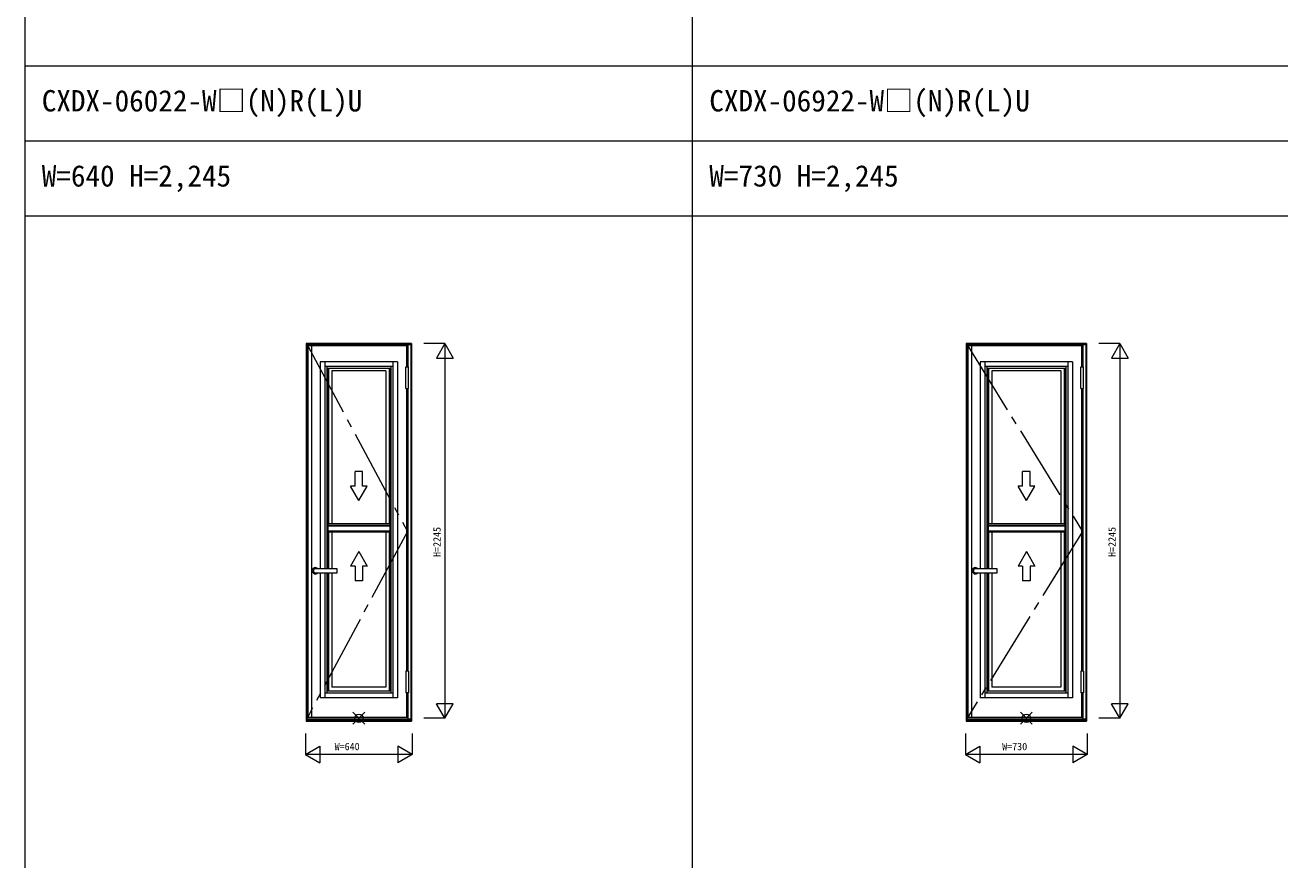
# Model space of a CAD drawing. Units: millimetres, scale not verified. Extents: x -13762 to 13750, y -10012 to 10000.
# Drawn here: x -13750 to -6231, y -5009 to -6 of the extents above; entities that cross this region are included whole.
import ezdxf
from ezdxf.enums import TextEntityAlignment as Align

# ---------------------------------------------------------------- set-up
doc = ezdxf.new("R2010")
doc.units = ezdxf.units.MM
doc.header["$LTSCALE"] = 50
doc.linetypes.add('CHAIN2', pattern=[12, 9, -1, 1, -1])
for name, color, linetype, lineweight in [('0-0_0', 7, 'Continuous', 9), ('0-6_YKK_D', 3, 'Continuous', 18), ('0-7_YSS_K', 4, 'Continuous', 9), ('0-9_YSS_KE', 2, 'Continuous', 18), ('0-A_YSS_KE', 1, 'Continuous', 18)]:
    doc.layers.add(name, color=color, linetype=linetype, lineweight=lineweight)
doc.layers.add('0-1_USER1', color=7, linetype='Continuous')
doc.styles.add('ＭＳ ゴシック', font='')
doc.styles.get('ＭＳ ゴシック').set_extended_font_data('MS Gothic')

msp = doc.modelspace()

# ---------------------------------------------------------------- linework, layer by layer
at = {"layer": '0-0_0'}
for p, q in [((-13750, -10000), (-13750, 10000)), ((-9750, -10000), (-9750, 9500)), ((-13750, -250), (1250, -250)), ((-13750, -700), (1250, -700)), ((-13750, -1150), (7250, -1150))]:
    msp.add_line(p, q, dxfattribs=at)
at = {"layer": '0-6_YKK_D'}
for p, q in [((-12065, -1915), (-12065, -4177)), ((-11435, -1915), (-12065, -1915)), ((-12061, -1915), (-12061, -4177)), ((-11439, -1916.5), (-12061, -1916.5)), ((-11439, -1922.5), (-12061, -1922.5)), ((-11456, -1924.1), (-12061, -1924.1)), ((-11456, -1922.5), (-11456, -2054.5)), ((-11439, -1915), (-11439, -4177)), ((-11435, -1915), (-11435, -4177)), ((-8110, -1915), (-8110, -4177)), ((-7390, -1915), (-8110, -1915)), ((-8106, -1915), (-8106, -4177)), ((-7394, -1916.5), (-8106, -1916.5)), ((-7394, -1922.5), (-8106, -1922.5)), ((-7411, -1924.1), (-8106, -1924.1)), ((-7411, -1922.5), (-7411, -2054.5)), ((-7394, -1915), (-7394, -4177)), ((-7390, -1915), (-7390, -4177)), ((-11468, -2054.5), (-11452, -2054.5)), ((-11468, -2184.5), (-11468, -2054.5)), ((-7423, -2054.5), (-7407, -2054.5)), ((-7423, -2184.5), (-7423, -2054.5)), ((-11456, -2184.5), (-11456, -3877.5)), ((-7411, -2184.5), (-7411, -3877.5)), ((-11880.68, -3264.5), (-12010.68, -3264.5)), ((-12010.68, -3288.5), (-11880.68, -3288.5)), ((-11880.68, -3288.5), (-11880.68, -3264.5)), ((-7925.68, -3264.5), (-8055.68, -3264.5)), ((-8055.68, -3288.5), (-7925.68, -3288.5)), ((-7925.68, -3288.5), (-7925.68, -3264.5)), ((-11468, -3877.5), (-11468, -4007.5)), ((-11452, -3877.5), (-11468, -3877.5)), ((-11452, -3877.5), (-11452, -4007.5)), ((-7423, -3877.5), (-7423, -4007.5)), ((-7407, -3877.5), (-7423, -3877.5)), ((-7407, -3877.5), (-7407, -4007.5)), ((-11452, -4007.5), (-11468, -4007.5)), ((-11456, -4007.5), (-11456, -4164.3)), ((-7407, -4007.5), (-7423, -4007.5)), ((-7411, -4007.5), (-7411, -4164.3)), ((-12065, -4177), (-11435, -4177)), ((-12061, -4164.3), (-11439, -4164.3)), ((-12061, -4171), (-11439, -4171)), ((-8110, -4177), (-7390, -4177)), ((-8106, -4164.3), (-7394, -4164.3)), ((-8106, -4171), (-7394, -4171))]:
    msp.add_line(p, q, dxfattribs=at)
for points in [[(-11468, -2184.5), (-11452, -2184.5), (-11452, -2054.5)], [(-7423, -2184.5), (-7407, -2184.5), (-7407, -2054.5)]]:
    msp.add_lwpolyline(points, dxfattribs=at)
for centre, radius, start, end in [((-12010.68, -3276.5), 19, 39.16671, 320.83329), ((-12010.68, -3276.5), 12, 90, 270), ((-8055.68, -3276.5), 19, 39.16671, 320.83329), ((-8055.68, -3276.5), 12, 90, 270)]:
    msp.add_arc(centre, radius, start, end, dxfattribs=at)
at = {"layer": '0-7_YSS_K'}
for p, q in [((-12056.6, -1928.5), (-12056.6, -4153.5)), ((-11459, -1928.5), (-12056.6, -1928.5)), ((-12034.6, -1928.5), (-12034.6, -4153.5)), ((-11465.4, -1928.5), (-11465.4, -2054.5)), ((-11459, -1928.5), (-11459, -2054.5)), ((-8101.6, -1928.5), (-8101.6, -4153.5)), ((-7414, -1928.5), (-8101.6, -1928.5)), ((-8079.6, -1928.5), (-8079.6, -4153.5)), ((-7420.4, -1928.5), (-7420.4, -2054.5)), ((-7414, -1928.5), (-7414, -2054.5)), ((-11981.3, -2024.5), (-11981.3, -3264.5)), ((-11518.7, -2024.5), (-11981.3, -2024.5)), ((-11953.8, -2024.5), (-11953.8, -3264.5)), ((-11546.2, -2024.5), (-11546.2, -4037.5)), ((-11518.7, -2024.5), (-11518.7, -4037.5)), ((-8026.3, -2024.5), (-8026.3, -3264.5)), ((-7473.7, -2024.5), (-8026.3, -2024.5)), ((-7998.8, -2024.5), (-7998.8, -3264.5)), ((-7501.2, -2024.5), (-7501.2, -4037.5)), ((-7473.7, -2024.5), (-7473.7, -4037.5)), ((-11546.2, -2052), (-11953.8, -2052)), ((-11941.8, -2052), (-11941.8, -3264.5)), ((-11558.2, -2064), (-11941.8, -2064)), ((-11935, -2064), (-11935, -3264.5)), ((-11932, -2064), (-11932, -2995.07)), ((-11588, -2078.8), (-11912, -2078.8)), ((-11912, -2078.8), (-11912, -2995.07)), ((-11588, -2078.8), (-11588, -2995.07)), ((-11568, -2064), (-11568, -2995.07)), ((-11565, -2064), (-11565, -3998)), ((-11558.2, -2052), (-11558.2, -4010)), ((-7501.2, -2052), (-7998.8, -2052)), ((-7986.8, -2052), (-7986.8, -3264.5)), ((-7513.2, -2064), (-7986.8, -2064)), ((-7980, -2064), (-7980, -3264.5)), ((-7977, -2064), (-7977, -2995.07)), ((-7957, -2078.8), (-7957, -2995.07)), ((-7543, -2078.8), (-7957, -2078.8)), ((-7543, -2078.8), (-7543, -2995.07)), ((-7523, -2064), (-7523, -2995.07)), ((-7520, -2064), (-7520, -3998)), ((-7513.2, -2052), (-7513.2, -4010)), ((-11465.4, -2184.5), (-11465.4, -3877.5)), ((-11459, -2184.5), (-11459, -3877.5)), ((-7420.4, -2184.5), (-7420.4, -3877.5)), ((-7414, -2184.5), (-7414, -3877.5)), ((-11772.5, -2769.78), (-11772.5, -2681.38)), ((-11727.5, -2681.38), (-11772.5, -2681.38)), ((-11727.5, -2769.78), (-11727.5, -2681.38)), ((-7772.5, -2769.78), (-7772.5, -2681.38)), ((-7727.5, -2681.38), (-7772.5, -2681.38)), ((-7727.5, -2769.78), (-7727.5, -2681.38)), ((-11772.5, -2769.78), (-11800, -2769.78)), ((-11750, -2856.38), (-11800, -2769.78)), ((-11750, -2856.38), (-11700, -2769.78)), ((-11700, -2769.78), (-11727.5, -2769.78)), ((-7750, -2856.38), (-7800, -2769.78)), ((-7772.5, -2769.78), (-7800, -2769.78)), ((-11565, -2995.07), (-11935, -2995.07)), ((-11565, -3004.8), (-11935, -3004.8)), ((-7520, -2995.07), (-7980, -2995.07)), ((-7520, -3004.8), (-7980, -3004.8)), ((-11565, -3009.3), (-11935, -3009.3)), ((-11565, -3038.3), (-11935, -3038.3)), ((-11565, -3044.3), (-11935, -3044.3)), ((-11932, -3044.3), (-11932, -3264.5)), ((-11912, -3044.3), (-11912, -3264.5)), ((-11588, -3044.3), (-11588, -3974.8)), ((-11568, -3044.3), (-11568, -3998)), ((-7520, -3009.3), (-7980, -3009.3)), ((-7520, -3038.3), (-7980, -3038.3)), ((-7520, -3044.3), (-7980, -3044.3)), ((-7977, -3044.3), (-7977, -3264.5)), ((-7957, -3044.3), (-7957, -3264.5)), ((-7543, -3044.3), (-7543, -3974.8)), ((-7523, -3044.3), (-7523, -3998)), ((-11750, -3161.38), (-11800, -3247.98)), ((-11750, -3161.38), (-11700, -3247.98)), ((-7750, -3161.38), (-7800, -3247.98)), ((-11981.3, -3288.5), (-11981.3, -4037.5)), ((-11953.8, -3288.5), (-11953.8, -4037.5)), ((-11941.8, -3288.5), (-11941.8, -4010)), ((-11935, -3288.5), (-11935, -3998)), ((-11932, -3288.5), (-11932, -3998)), ((-11912, -3288.5), (-11912, -3974.8)), ((-11772.5, -3247.98), (-11800, -3247.98)), ((-11772.5, -3247.98), (-11772.5, -3336.38)), ((-11700, -3247.98), (-11727.5, -3247.98)), ((-11727.5, -3247.98), (-11727.5, -3336.38)), ((-8026.3, -3288.5), (-8026.3, -4037.5)), ((-7998.8, -3288.5), (-7998.8, -4037.5)), ((-7986.8, -3288.5), (-7986.8, -4010)), ((-7980, -3288.5), (-7980, -3998)), ((-7977, -3288.5), (-7977, -3998)), ((-7957, -3288.5), (-7957, -3974.8)), ((-7772.5, -3247.98), (-7800, -3247.98)), ((-7772.5, -3247.98), (-7772.5, -3336.38)), ((-11727.5, -3336.38), (-11772.5, -3336.38)), ((-11588, -3974.8), (-11912, -3974.8)), ((-7543, -3974.8), (-7957, -3974.8)), ((-11518.7, -4037.5), (-11981.3, -4037.5)), ((-11546.2, -4010), (-11953.8, -4010)), ((-11558.2, -3998), (-11941.8, -3998)), ((-11465.4, -4007.5), (-11465.4, -4153.5)), ((-11459, -4007.5), (-11459, -4153.5)), ((-7473.7, -4037.5), (-8026.3, -4037.5)), ((-7501.2, -4010), (-7998.8, -4010)), ((-7513.2, -3998), (-7986.8, -3998)), ((-7420.4, -4007.5), (-7420.4, -4153.5)), ((-7414, -4007.5), (-7414, -4153.5)), ((-12056.6, -4153.5), (-11459, -4153.5)), ((-8101.6, -4153.5), (-7414, -4153.5))]:
    msp.add_line(p, q, dxfattribs=at)
at = {"layer": '0-7_YSS_K', "linetype": 'CHAIN2'}
for p, q in [((-12056.6, -1928.5), (-11459, -3041)), ((-8101.6, -1928.5), (-7414, -3041)), ((-11459, -3041), (-12056.6, -4153.5)), ((-7414, -3041), (-8101.6, -4153.5))]:
    msp.add_line(p, q, dxfattribs=at)
at = {"layer": '0-7_YSS_K'}
for points in [[(-7750, -2856.38), (-7700, -2769.78), (-7727.5, -2769.78)], [(-7750, -3161.38), (-7700, -3247.98), (-7727.5, -3247.98)], [(-7727.5, -3247.98), (-7727.5, -3336.38), (-7772.5, -3336.38)]]:
    msp.add_lwpolyline(points, dxfattribs=at)
at = {"layer": '0-9_YSS_KE'}
for p, q in [((-11235, -1915), (-11360, -1915)), ((-11235, -1915), (-11285, -2001.6)), ((-11235, -1915), (-11235, -4160)), ((-11235, -1915), (-11185, -2001.6)), ((-7190, -1915), (-7315, -1915)), ((-7190, -1915), (-7240, -2001.6)), ((-7190, -1915), (-7190, -4160)), ((-7190, -1915), (-7140, -2001.6)), ((-11285, -2001.6), (-11185, -2001.6)), ((-7240, -2001.6), (-7140, -2001.6)), ((-11235, -4160), (-11285, -4073.4)), ((-11185, -4073.4), (-11285, -4073.4)), ((-11235, -4160), (-11185, -4073.4)), ((-7190, -4160), (-7240, -4073.4)), ((-11235, -4160), (-11360, -4160)), ((-7190, -4160), (-7315, -4160)), ((-11430, -4252), (-11430, -4377)), ((-8115, -4252), (-8115, -4377)), ((-7385, -4252), (-7385, -4377)), ((-11516.6, -4327), (-11516.6, -4427)), ((-11430, -4377), (-11516.6, -4327)), ((-8115, -4377), (-8028.4, -4327)), ((-8028.4, -4327), (-8028.4, -4427)), ((-7471.6, -4327), (-7471.6, -4427)), ((-7385, -4377), (-7471.6, -4327)), ((-11430, -4377), (-12070, -4377)), ((-11430, -4377), (-11516.6, -4427)), ((-7385, -4377), (-8115, -4377)), ((-8115, -4377), (-8028.4, -4427)), ((-7385, -4377), (-7471.6, -4427))]:
    msp.add_line(p, q, dxfattribs=at)
for points in [[(-7190, -4160), (-7140, -4073.4), (-7240, -4073.4)], [(-12070, -4252), (-12070, -4377), (-11983.4, -4427)], [(-12070, -4377), (-11983.4, -4327), (-11983.4, -4427)]]:
    msp.add_lwpolyline(points, dxfattribs=at)
at = {"layer": '0-A_YSS_KE'}
for p, q in [((-11714.64, -4124.65), (-11785.36, -4195.36)), ((-11714.64, -4195.36), (-11785.36, -4124.65)), ((-7714.64, -4195.36), (-7785.36, -4124.65)), ((-7714.64, -4124.65), (-7785.36, -4195.36))]:
    msp.add_line(p, q, dxfattribs=at)
for centre in [(-11750, -4160), (-7750, -4160)]:
    msp.add_circle(centre, 25, dxfattribs=at)

# ---------------------------------------------------------------- texts
at = {"layer": '0-1_USER1', "style": 'ＭＳ ゴシック'}
for s, p in [('CXDX-06022-W□(N)R(L)U', (-13650, -562.5)), ('CXDX-06922-W□(N)R(L)U', (-9650, -562.5)), ('W=640 H=2,245', (-13650, -1012.5)), ('W=730 H=2,245', (-9650, -1012.5))]:
    msp.add_text(s, height=128.3, dxfattribs=at).set_placement(p, align=Align.BOTTOM_LEFT)
at = {"layer": '0-9_YSS_KE', "style": 'ＭＳ ゴシック'}
for p in [(-11247, -3193.5), (-7202, -3193.5)]:
    msp.add_text('H=2245', height=43.99, rotation=90, dxfattribs=at).set_placement(p, align=Align.BOTTOM_LEFT)
for s, p in [('W=640', (-11895, -4365)), ('W=730', (-7895, -4365))]:
    msp.add_text(s, height=43.99, dxfattribs=at).set_placement(p, align=Align.BOTTOM_LEFT)

doc.saveas('drawing.dxf')
